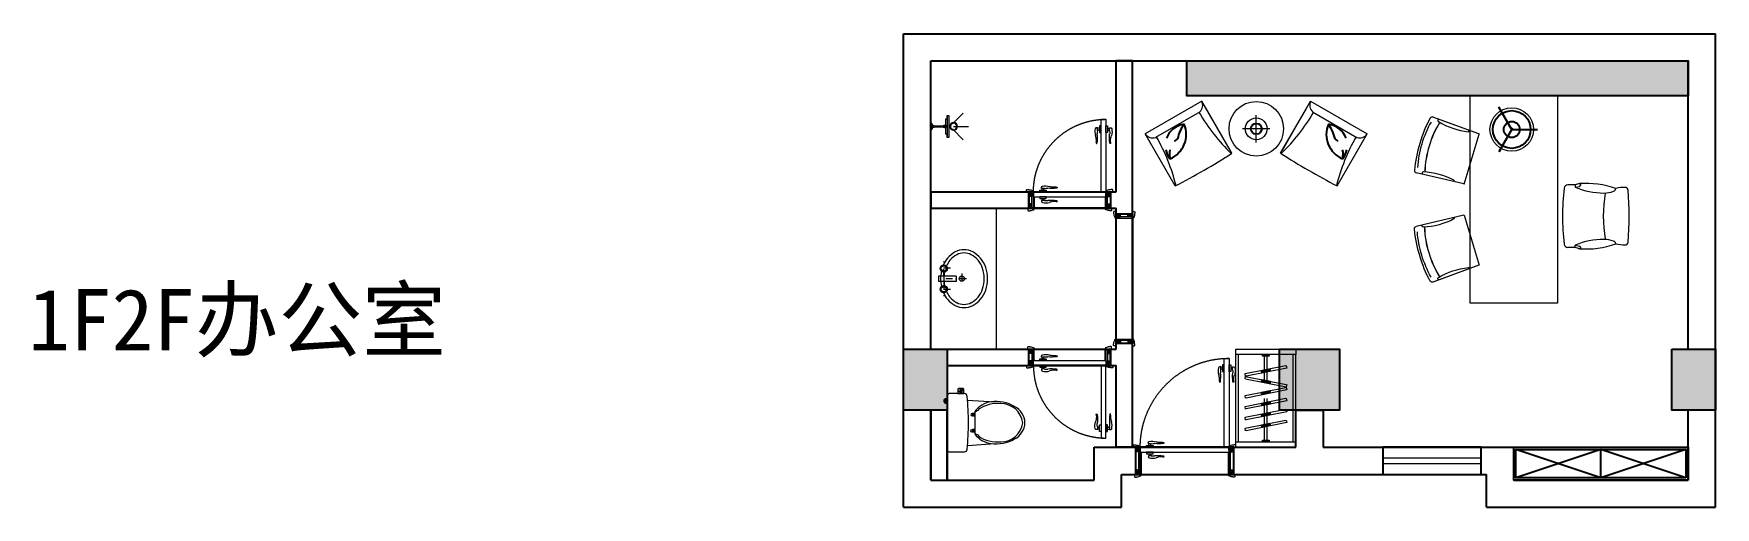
# Model space of a CAD drawing. Header units: millimetres. Extents: x 3162 to 221128, y -144913 to 11496.
# Drawn here: x 7384 to 22817, y -128626 to -124286 of the extents above; entities that cross this region are included whole.
import ezdxf

# ---------------------------------------------------------------- set-up
doc = ezdxf.new("R2010")
doc.units = ezdxf.units.MM
doc.header["$LTSCALE"] = 10
for name, pattern in [('ACAD_ISO03W100', [30, 12, -18]), ('DASH', [8.89, 6.35, -2.54]), ('DASH2', [0.375, 0.25, -0.125]), ('DASHDOT2', [12.7, 6.35, -3.175, 0, -3.175]), ('DOTE', [61.468, 50.8, -5.08, 0.508, -5.08]), ('HIDDEN', [9.525, 6.35, -3.175])]:
    doc.linetypes.add(name, pattern=pattern)
for name, color, linetype in [('8', 8, 'Continuous'), ('FF-Furniture', 51, 'Continuous'), ('IFF-FURN', 51, 'Continuous'), ('IFF-FURN-DETAIL', 250, 'Continuous'), ('WALL_NEW【新建墙体】', 4, 'Continuous'), ('WALL【墙体】', 7, 'Continuous')]:
    doc.layers.add(name, color=color, linetype=linetype)
for name, color, linetype, lineweight in [('FC-Doorsill【门槛线】', 8, 'Continuous', 0), ('FC-Hatch【平面填充】', 250, 'Continuous', 0), ('FF-Door【门】', 51, 'Continuous', 0), ('FF-FIXT【洁具】', 31, 'Continuous', 0), ('FF-MT【门套】', 20, 'Continuous', 0), ('FF-Text【平面文字】', 2, 'Continuous', 0), ('FF-Win【窗】', 132, 'Continuous', 0), ('FF-【活动成品家具】', 51, 'Continuous', 0)]:
    doc.layers.add(name, color=color, linetype=linetype, lineweight=lineweight)
doc.styles.add('文字', font='')
doc.styles.get('文字').set_extended_font_data('SimSun')

# ---------------------------------------------------------------- blocks, each defined once
blk = doc.blocks.new('门套线03')
at = {"ltscale": 100}
blk.add_lwpolyline([(60, 0), (60, 20, -0.339185), (57, 23), (42, 23, -0.360475), (39, 20), (29, 20, 0.137802), (14, 15, -0.16589), (3, 12), (3, 9), (0, 9), (0, 0)], format="xyb", close=True, dxfattribs=at)
blk = doc.blocks.new('HL_Door_Hinge')
at = {"color": 0, "linetype": 'DOTE', "ltscale": 0.04}
for p, q in [((-4, 3), (4, 3)), ((0, -1), (0, 7))]:
    blk.add_line(p, q, dxfattribs=at)
at = {"color": 0, "linetype": 'DASH', "ltscale": 5}
for p, q in [((-2, -26), (-2, 1)), ((0, -26), (0, 0)), ((0, -26), (0, 0)), ((2, -26), (2, 1)), ((0, -26), (-2, -26)), ((0, -26), (2, -26))]:
    blk.add_line(p, q, dxfattribs=at)
for radius in [3, 2]:
    blk.add_circle((0, 3), radius, dxfattribs=at)
blk = doc.blocks.new('HL_Door_Seal')
at = {"color": 0}
for p, q in [((5, 0), (-5, 0)), ((-1, 6), (0, 6)), ((-1, 6), (0, 6)), ((-1, 5), (0, 6)), ((-1, 5), (0, 5)), ((-1, 5), (0, 5)), ((-1, 4), (0, 5)), ((-1, 5), (0, 5)), ((-1, 4), (0, 4)), ((-1, 4), (0, 4)), ((-1, 4), (0, 4)), ((-1, 3), (0, 4)), ((-1, 3), (0, 3)), ((-1, 3), (0, 3)), ((-1, 3), (0, 3)), ((-1, 2), (0, 3)), ((-1, 2), (0, 2)), ((-1, 2), (0, 2)), ((-1, 2), (0, 2)), ((-1, 1), (0, 2)), ((-1, 1), (0, 1)), ((-1, 1), (0, 1)), ((-1, 1), (0, 1)), ((-1, 0), (0, 1)), ((-1, 0), (0, 0)), ((-1, 0), (0, 0)), ((0, 6), (0, 6)), ((1, 6), (0, 6)), ((1, 6), (0, 6)), ((1, 5), (0, 6)), ((1, 5), (0, 5)), ((1, 5), (0, 5)), ((1, 5), (0, 5)), ((1, 4), (0, 5)), ((1, 4), (0, 4)), ((1, 4), (0, 4)), ((1, 4), (0, 4)), ((1, 3), (0, 4)), ((1, 3), (0, 3)), ((1, 3), (0, 3)), ((1, 3), (0, 3)), ((1, 2), (0, 3)), ((1, 2), (0, 2)), ((1, 2), (0, 2)), ((1, 2), (0, 2)), ((1, 1), (0, 2)), ((1, 1), (0, 1)), ((1, 1), (0, 1)), ((1, 1), (0, 1)), ((1, 0), (0, 1)), ((1, 0), (0, 0)), ((1, 0), (0, 0))]:
    blk.add_line(p, q, dxfattribs=at)
blk.add_lwpolyline([(-4, -1, 0.774597), (4, -1)], format="xyb", close=True, dxfattribs=at)
blk.add_arc((0, 0), 5, 180, 0.0005, dxfattribs=at)
blk = doc.blocks.new('门把手02')
at = {"color": 250}
for p, q in [((-30, 15), (-15, 15)), ((-30, 0), (-30, 15)), ((30, 0), (-30, 0)), ((-15, 15), (20, 15)), ((-15, 15), (20, 15)), ((-13, 32), (-13, 41)), ((13, 32), (-13, 32)), ((-9, 15), (-9, 32)), ((9, 15), (9, 32)), ((20, 15), (30, 15)), ((30, 15), (30, 0))]:
    blk.add_line(p, q, dxfattribs=at)
at = {"color": 250, "extrusion": (0, 0, -1)}
for centre, major_axis, start_param, end_param in [((-1, 41), (-8.59, 8.59), 5.497787, 6.813202), ((23, -64), (0, 120), -0.233047, 0.306451), ((13, 37), (3.58, 3.58), 2.124304, 2.356194), ((34, -51), (0, 86), -0.231441, 0.114669), ((79, 368), (0, 336), 3.005111, 3.247916), ((108, 189), (2, 147), 3.194781, 3.464277), ((105, 172), (-91.7, 91.7), 3.813778, 3.981187), ((123, 24), (-13.7, 13.7), 0.647464, 1.248663), ((124, 44), (5.92, 5.92), 1.238085, 2.228964), ((131, 40), (-0.729, 0.729), 1.325662, 2.819982)]:
    blk.add_ellipse(centre, major_axis=major_axis, ratio=1, start_param=start_param, end_param=end_param, dxfattribs=at)
blk = doc.blocks.new('hld_1_820_250_门把手02_门套线03_45_0_0_3_40_0_1_1')
at = {"layer": 'FC-Doorsill【门槛线】'}
for p, q in [((-0.5, 0.139), (0.5, 0.139)), ((-0.5, -0.139), (0.5, -0.139))]:
    blk.add_line(p, q, dxfattribs=at)
at = {"layer": 'FF-Door【门】'}
blk.add_lwpolyline([(-0.453, 0.139), (-0.403, 0.139), (-0.403, 1.044), (-0.453, 1.044)], close=True, dxfattribs=at)
at = {"layer": 'FF-Door【门】', "color": 250, "linetype": 'ACAD_ISO03W100', "ltscale": 2.083333}
blk.add_lwpolyline([(-0.453, 0.139), (0.453, 0.139), (0.453, 0.089), (-0.453, 0.089)], close=True, dxfattribs=at)
at = {"layer": 'FF-Door【门】', "color": 8, "linetype": 'HIDDEN', "ltscale": 15}
blk.add_arc((-0.453, 0.139), 0.906, 0, 90, dxfattribs=at)
at = {"layer": 'FF-MT【门套】', "color": 250}
for p, q in [((-0.469, 0.126), (-0.5, 0.092)), ((-0.469, 0.092), (-0.5, 0.126)), ((0.469, 0.126), (0.5, 0.092)), ((0.469, 0.092), (0.5, 0.126)), ((-0.5, -0.092), (-0.469, -0.126)), ((-0.5, -0.126), (-0.469, -0.092)), ((0.5, -0.092), (0.469, -0.126)), ((0.5, -0.126), (0.469, -0.092))]:
    blk.add_line(p, q, dxfattribs=at)
for points in [[(-0.5, 0.139), (-0.469, 0.139), (-0.469, 0.126), (-0.5, 0.126)], [(-0.469, 0.126), (-0.469, 0.092), (-0.5, 0.092), (-0.5, 0.126)], [(-0.469, 0.139), (-0.456, 0.139), (-0.456, -0.139), (-0.469, -0.139)], [(0.469, 0.139), (0.456, 0.139), (0.456, -0.139), (0.469, -0.139)], [(0.5, 0.139), (0.469, 0.139), (0.469, 0.126), (0.5, 0.126)], [(0.469, 0.126), (0.469, 0.092), (0.5, 0.092), (0.5, 0.126)], [(-0.5, -0.092), (-0.5, -0.126), (-0.469, -0.126), (-0.469, -0.092)], [(-0.5, -0.139), (-0.469, -0.139), (-0.469, -0.126), (-0.5, -0.126)], [(0.5, -0.092), (0.5, -0.126), (0.469, -0.126), (0.469, -0.092)], [(0.5, -0.139), (0.469, -0.139), (0.469, -0.126), (0.5, -0.126)]]:
    blk.add_lwpolyline(points, close=True, dxfattribs=at)
at = {"layer": 'FF-MT【门套】'}
for points in [[(-0.5, 0.139), (-0.456, 0.139), (-0.456, 0.083), (-0.444, 0.083), (-0.444, -0.139), (-0.5, -0.139)], [(0.5, 0.139), (0.456, 0.139), (0.456, 0.083), (0.444, 0.083), (0.444, -0.139), (0.5, -0.139)]]:
    blk.add_lwpolyline(points, close=True, dxfattribs=at)
at = {"layer": 'FF-Door【门】', "color": 250, "yscale": 0.001111111111111, "zscale": 0.001111111111111}
for name, p, xscale, rotation in [('门把手02', (-0.453, 0.944), -0.001111111111111, 90.00000000000593), ('门把手02', (-0.403, 0.944), 0.001111111111111, 270.0000000000178), ('HL_Door_Seal', (-0.45, 0.083), 0.001111111111111, 180.0000000000119), ('HL_Door_Seal', (0.45, 0.083), -0.001111111111111, 180)]:
    blk.add_blockref(name, p, dxfattribs=dict(at, xscale=xscale, rotation=rotation))
at = {"layer": 'FF-Door【门】', "color": 250, "zscale": 0.001111111111111}
for name, p, xscale, yscale in [('门把手02', (0.356, 0.139), -0.001111111111111, 0.001111111111111), ('HL_Door_Hinge', (-0.454, 0.139), 0.001111111111111, 0.001111111111111), ('门把手02', (0.356, 0.089), -0.001111111111111, -0.001111111111111)]:
    blk.add_blockref(name, p, dxfattribs=dict(at, xscale=xscale, yscale=yscale))
at = {"layer": 'FF-MT【门套】', "zscale": 0.001111111111111}
for p, xscale, yscale in [((-0.456, 0.139), -0.001111111111111, 0.001111111111111), ((0.456, 0.139), 0.001111111111111, 0.001111111111111), ((-0.444, -0.139), -0.001111111111111, -0.001111111111111), ((0.444, -0.139), 0.001111111111111, -0.001111111111111)]:
    blk.add_blockref('门套线03', p, dxfattribs=dict(at, xscale=xscale, yscale=yscale))
blk = doc.blocks.new('hlw_3_900_250')
for p, q in [((-0.5, 0.139), (0.5, 0.139)), ((-0.5, -0.139), (0.5, -0.139))]:
    blk.add_line(p, q)
at = {"linetype": 'HIDDEN', "ltscale": 15}
for p, q in [((-0.5, 0.028), (0.5, 0.028)), ((-0.5, -0.028), (0.5, -0.028))]:
    blk.add_line(p, q, dxfattribs=at)
blk = doc.blocks.new('平面洗手盆_01')
at = {"linetype": 'DASHDOT2'}
for p, q in [((69, 24), (69, 158)), ((131, 97), (26, 97)), ((236, 48), (236, -48)), ((278, 0), (26, 0)), ((131, -97), (26, -97)), ((69, -24), (69, -158))]:
    blk.add_line(p, q, dxfattribs=at)
for p, q in [((183, 24), (20, 24)), ((20, 24), (20, -24)), ((183, 24), (183, -24)), ((183, -24), (20, -24))]:
    blk.add_line(p, q)
for centre, radius in [((69, 95), 33.5), ((69, 95), 23.9), ((236, 1), 23.9), ((69, -95), 33.5), ((69, -95), 23.9)]:
    blk.add_circle(centre, radius)
for centre, radius, start, end in [((312, 19), 269, 140.9541, 156.021), ((312, 19), 239, 140.9541, 155.6677), ((277, 47), 224, 117.0522, 140.9541), ((277, 47), 195, 117.0522, 140.9541), ((255, 91), 176, 62.9478, 117.0522), ((255, 91), 146, 62.9478, 117.0522), ((233, 47), 195, 39.0459, 62.9478), ((233, 47), 224, 39.0459, 62.9478), ((199, 19), 239, 18.571, 39.0459), ((199, 19), 269, 18.571, 39.0459), ((366, 1), 326, 167.8612, 192.4926), ((366, 1), 296, 168.0916, 192.4003), ((145, 1), 296, 0, 18.571), ((145, 1), 296, 341.429, 360), ((145, 1), 326, 360, 18.571), ((145, 1), 326, 341.429, 360), ((312, -17), 269, 204.5507, 219.0459), ((312, -17), 239, 204.736, 219.0459), ((199, -17), 239, 320.9541, 341.429), ((199, -17), 269, 320.9541, 341.429), ((277, -45), 224, 219.0459, 242.9478), ((277, -45), 195, 219.0459, 242.9478), ((255, -88), 176, 242.9478, 297.0522), ((255, -88), 146, 242.9478, 297.0522), ((233, -45), 195, 297.0522, 320.9541), ((233, -45), 224, 297.0522, 320.9541)]:
    blk.add_arc(centre, radius, start, end)
blk = doc.blocks.new('马桶平面15')
at = {"color": 251}
for p, q in [((-164, 735), (-188, 735)), ((-182, 735), (-182, 743)), ((-176, 735), (-176, 743)), ((-169, 743), (-169, 735))]:
    blk.add_line(p, q, dxfattribs=at)
for points in [[(24, 519, -0.023855), (-217, 531, -0.42765), (-243, 555), (-243, 695, -0.382307), (-220, 715), (24, 715), (269, 715, -0.382307), (291, 695), (291, 555, -0.42765), (265, 531, -0.023855)], [(24, 0, -0.272339), (-125, 96, -0.163159), (-167, 310, -0.20934), (-78, 461), (24, 461), (127, 461, -0.20934), (215, 310, -0.163159), (173, 96, -0.272339)]]:
    blk.add_lwpolyline(points, format="xyb", close=True)
for points in [[(-171, 715, 0.288575), (-153, 725, 0.464141), (-159, 735), (-164, 735), (-164, 743), (-188, 743), (-188, 743), (-188, 735), (-193, 735, 0.464141), (-199, 725, 0.288575), (-181, 715)], [(-62, 463), (-62, 484, -1), (-38, 484), (-38, 481)], [(110, 463), (110, 484, 1), (86, 484), (86, 481)], [(27, 460), (122, 460), (139, 427), (147, 427, -0.17108), (199, 221, -0.383832), (24, 21, -0.383832), (-151, 221, -0.17108), (-99, 427), (-90, 427), (-74, 460), (122, 460)]]:
    blk.add_lwpolyline(points, format="xyb", dxfattribs=at)
for points in [[(-243, 617), (-243, 562), (-280, 562, -0.414214), (-290, 572), (-290, 607, -0.414214), (-280, 617)], [(-243, 617), (-243, 562), (-256, 562, -0.414214), (-266, 572), (-266, 607, -0.414214), (-256, 617)], [(-54, 476), (-54, 470, 0.414214), (-49, 465), (-39, 465, 0.58538), (-38, 470), (-38, 476, 0.58538), (-39, 481), (-49, 481, 0.414214)], [(103, 476), (103, 470, -0.414214), (98, 465), (87, 465, -0.58538), (87, 470), (87, 476, -0.58538), (87, 481), (98, 481, -0.414214)]]:
    blk.add_lwpolyline(points, format="xyb", close=True, dxfattribs=at)
for points in [[(-184, 528), (-167, 276)], [(233, 528), (215, 276)]]:
    blk.add_lwpolyline(points)
for centre, radius, start, end in [((-185, 756), 31.4, 242.8818, 319.142), ((-174, 774), 53.1, 240.7977, 292.8926), ((-263, 600), 28.1, 165.5916, 262.7603), ((-268, 612), 22.8, 193.4235, 273.8412), ((-232, 638), 46.4, 221.9148, 256.4413), ((181, 814), 493, 204.8643, 210.765)]:
    blk.add_arc(centre, radius, start, end, dxfattribs=at)
blk = doc.blocks.new('花洒平面')
at = {"color": 8}
for p, q in [((0, 208), (0, 346)), ((-23, 198), (-123, 298)), ((23, 198), (123, 298)), ((100, 150), (-100, 150)), ((11, 121), (-11, 121)), ((10, 139), (-10, 139)), ((10, 133), (-9, 133)), ((-9, 12), (8, 12)), ((8, 138), (-8, 138)), ((-7, 32), (6, 32)), ((6, 119), (-6, 119))]:
    blk.add_line(p, q, dxfattribs=at)
blk.add_lwpolyline([(11, 131, 0.992115), (11, 133), (10, 133, 0.130917), (8, 138), (10, 138, 0.413995), (10, 139), (71, 139), (71, 150), (100, 150), (100, 165), (-100, 165), (-100, 150), (-71, 150), (-71, 139), (-10, 139, 0.413995), (-9, 138), (-8, 138, 0.130917), (-9, 133), (-11, 133, 0.992115), (-11, 131, 0.003958), (-11, 131, 0.080962), (-11, 121, 1), (-11, 119), (-6, 119), (-6, 32), (-7, 32, 0.414214), (-9, 30), (-9, 12), (-21, 12, 0.261972), (-31, 7), (-31, 0), (31, 0), (31, 7, 0.261972), (21, 12), (8, 12), (8, 30, 0.414214), (6, 32), (6, 32), (6, 119), (11, 119, 1), (11, 121, 0.080962), (11, 131)], format="xyb")
blk.add_lwpolyline([(8, 30, -0.375464), (3, 29, 0.238002), (-3, 29, -0.375464), (-9, 30)], format="xyb", dxfattribs=at)
for radius in [35, 30]:
    blk.add_circle((0, 210), radius, dxfattribs=at)
blk = doc.blocks.new('*U1427', base_point=(89368, -22126))
for points in [[(88818, -21276), (88818, -21226), (89368, -21226), (89368, -21276)], [(89368, -22076), (89368, -22126), (88818, -22126), (88818, -22076)]]:
    blk.add_lwpolyline(points, close=True)
for points in [[(88818, -22076), (88818, -21276)], [(89368, -22076), (89368, -21276)]]:
    blk.add_lwpolyline(points)
at = {"color": 0}
for points in [[(88843, -22076), (88843, -21276)], [(89343, -22076), (89343, -21276)]]:
    blk.add_lwpolyline(points, dxfattribs=at)
for points in [[(89063, -21291), (89063, -21276), (89123, -21276), (89123, -21291)], [(89063, -21291), (89063, -21276), (89123, -21276), (89123, -21291)], [(89123, -22061), (89123, -22076), (89063, -22076), (89063, -22061)]]:
    blk.add_lwpolyline(points, close=True, dxfattribs=at)
at = {"color": 0, "linetype": 'DASH', "ltscale": 6}
for points in [[(89081, -22061), (89081, -21291)], [(89106, -22061), (89106, -21291)]]:
    blk.add_lwpolyline(points, dxfattribs=at)
for points in [[(88902, -21451), (89280, -21376), (89285, -21400), (88907, -21476)], [(89052, -21421), (89130, -21406), (89135, -21430), (89057, -21446)], [(89053, -21429), (89132, -21413), (89134, -21423), (89055, -21438)], [(89280, -21576), (88902, -21500), (88907, -21476), (89285, -21551)], [(88902, -21651), (89280, -21576), (89285, -21600), (88907, -21676)], [(89130, -21546), (89052, -21530), (89057, -21506), (89135, -21521)], [(89132, -21538), (89053, -21523), (89055, -21513), (89134, -21529)], [(88902, -21751), (89280, -21676), (89285, -21700), (88907, -21776)], [(89052, -21621), (89130, -21606), (89135, -21630), (89057, -21646)], [(89052, -21721), (89130, -21706), (89135, -21730), (89057, -21746)], [(89053, -21629), (89132, -21613), (89134, -21623), (89055, -21638)], [(89053, -21729), (89132, -21713), (89134, -21723), (89055, -21738)], [(88902, -21851), (89280, -21776), (89285, -21800), (88907, -21876)], [(88902, -21951), (89280, -21876), (89285, -21900), (88907, -21976)], [(89052, -21821), (89130, -21806), (89135, -21830), (89057, -21846)], [(89052, -21921), (89130, -21906), (89135, -21930), (89057, -21946)], [(89053, -21829), (89132, -21813), (89134, -21823), (89055, -21838)], [(89053, -21929), (89132, -21913), (89134, -21923), (89055, -21938)]]:
    blk.add_lwpolyline(points, close=True, dxfattribs=at)
blk = doc.blocks.new('hld_1_669.997_150_门把手02_门套线03_45_0_0_3_40_0_1_1')
at = {"layer": 'FC-Doorsill【门槛线】'}
for p, q in [((-0.5, 0.1), (0.5, 0.1)), ((-0.5, -0.1), (0.5, -0.1))]:
    blk.add_line(p, q, dxfattribs=at)
at = {"layer": 'FF-Door【门】'}
blk.add_lwpolyline([(-0.443, 0.1), (-0.383, 0.1), (-0.383, 0.987), (-0.443, 0.987)], close=True, dxfattribs=at)
at = {"layer": 'FF-Door【门】', "color": 250, "linetype": 'ACAD_ISO03W100', "ltscale": 2.083333}
blk.add_lwpolyline([(-0.443, 0.1), (0.443, 0.1), (0.443, 0.04), (-0.443, 0.04)], close=True, dxfattribs=at)
at = {"layer": 'FF-Door【门】', "color": 8, "linetype": 'HIDDEN', "ltscale": 15}
blk.add_arc((-0.443, 0.1), 0.887, 0, 90, dxfattribs=at)
at = {"layer": 'FF-MT【门套】', "color": 250}
for p, q in [((-0.463, 0.084), (-0.5, 0.044)), ((-0.463, 0.044), (-0.5, 0.084)), ((0.463, 0.084), (0.5, 0.044)), ((0.463, 0.044), (0.5, 0.084)), ((-0.5, -0.044), (-0.463, -0.084)), ((-0.5, -0.084), (-0.463, -0.044)), ((0.5, -0.044), (0.463, -0.084)), ((0.5, -0.084), (0.463, -0.044))]:
    blk.add_line(p, q, dxfattribs=at)
for points in [[(-0.5, 0.1), (-0.463, 0.1), (-0.463, 0.084), (-0.5, 0.084)], [(-0.463, 0.084), (-0.463, 0.044), (-0.5, 0.044), (-0.5, 0.084)], [(-0.463, 0.1), (-0.447, 0.1), (-0.447, -0.1), (-0.463, -0.1)], [(0.463, 0.1), (0.447, 0.1), (0.447, -0.1), (0.463, -0.1)], [(0.5, 0.1), (0.463, 0.1), (0.463, 0.084), (0.5, 0.084)], [(0.463, 0.084), (0.463, 0.044), (0.5, 0.044), (0.5, 0.084)], [(-0.5, -0.044), (-0.5, -0.084), (-0.463, -0.084), (-0.463, -0.044)], [(-0.5, -0.1), (-0.463, -0.1), (-0.463, -0.084), (-0.5, -0.084)], [(0.5, -0.044), (0.5, -0.084), (0.463, -0.084), (0.463, -0.044)], [(0.5, -0.1), (0.463, -0.1), (0.463, -0.084), (0.5, -0.084)]]:
    blk.add_lwpolyline(points, close=True, dxfattribs=at)
at = {"layer": 'FF-MT【门套】'}
for points in [[(-0.5, 0.1), (-0.447, 0.1), (-0.447, 0.033), (-0.433, 0.033), (-0.433, -0.1), (-0.5, -0.1)], [(0.5, 0.1), (0.447, 0.1), (0.447, 0.033), (0.433, 0.033), (0.433, -0.1), (0.5, -0.1)]]:
    blk.add_lwpolyline(points, close=True, dxfattribs=at)
at = {"layer": 'FF-Door【门】', "color": 250, "yscale": 0.001333338320825, "zscale": 0.001333338320825}
for name, p, xscale, rotation in [('门把手02', (-0.443, 0.867), -0.001333338320825, 90.00000000000593), ('门把手02', (-0.383, 0.867), 0.001333338320825, 270.0000000000178), ('HL_Door_Seal', (-0.44, 0.033), 0.001333338320825, 180.0000000000119), ('HL_Door_Seal', (0.44, 0.033), -0.001333338320825, 180)]:
    blk.add_blockref(name, p, dxfattribs=dict(at, xscale=xscale, rotation=rotation))
at = {"layer": 'FF-Door【门】', "color": 250, "zscale": 0.001333338320825}
for name, p, xscale, yscale in [('HL_Door_Hinge', (-0.445, 0.1), 0.001333338320825, 0.001333338320825), ('门把手02', (0.327, 0.1), -0.001333338320825, 0.001333338320825), ('门把手02', (0.327, 0.04), -0.001333338320825, -0.001333338320825)]:
    blk.add_blockref(name, p, dxfattribs=dict(at, xscale=xscale, yscale=yscale))
at = {"layer": 'FF-MT【门套】', "zscale": 0.001333338320825}
for p, xscale, yscale in [((-0.447, 0.1), -0.001333338320825, 0.001333338320825), ((0.447, 0.1), 0.001333338320825, 0.001333338320825), ((-0.433, -0.1), -0.001333338320825, -0.001333338320825), ((0.433, -0.1), 0.001333338320825, -0.001333338320825)]:
    blk.add_blockref('门套线03', p, dxfattribs=dict(at, xscale=xscale, yscale=yscale))
blk = doc.blocks.new('hld_1_670_150_门把手02_门套线03_45_0_0_3_40_0_1_1')
at = {"layer": 'FC-Doorsill【门槛线】'}
for p, q in [((-0.5, 0.1), (0.5, 0.1)), ((-0.5, -0.1), (0.5, -0.1))]:
    blk.add_line(p, q, dxfattribs=at)
at = {"layer": 'FF-Door【门】'}
blk.add_lwpolyline([(-0.443, 0.1), (-0.383, 0.1), (-0.383, 0.987), (-0.443, 0.987)], close=True, dxfattribs=at)
at = {"layer": 'FF-Door【门】', "color": 250, "linetype": 'ACAD_ISO03W100', "ltscale": 2.083333}
blk.add_lwpolyline([(-0.443, 0.1), (0.443, 0.1), (0.443, 0.04), (-0.443, 0.04)], close=True, dxfattribs=at)
at = {"layer": 'FF-Door【门】', "color": 8, "linetype": 'HIDDEN', "ltscale": 15}
blk.add_arc((-0.443, 0.1), 0.887, 0, 90, dxfattribs=at)
at = {"layer": 'FF-MT【门套】', "color": 250}
for p, q in [((-0.463, 0.084), (-0.5, 0.044)), ((-0.463, 0.044), (-0.5, 0.084)), ((0.463, 0.084), (0.5, 0.044)), ((0.463, 0.044), (0.5, 0.084)), ((-0.5, -0.044), (-0.463, -0.084)), ((-0.5, -0.084), (-0.463, -0.044)), ((0.5, -0.044), (0.463, -0.084)), ((0.5, -0.084), (0.463, -0.044))]:
    blk.add_line(p, q, dxfattribs=at)
for points in [[(-0.5, 0.1), (-0.463, 0.1), (-0.463, 0.084), (-0.5, 0.084)], [(-0.463, 0.084), (-0.463, 0.044), (-0.5, 0.044), (-0.5, 0.084)], [(-0.463, 0.1), (-0.447, 0.1), (-0.447, -0.1), (-0.463, -0.1)], [(0.463, 0.1), (0.447, 0.1), (0.447, -0.1), (0.463, -0.1)], [(0.5, 0.1), (0.463, 0.1), (0.463, 0.084), (0.5, 0.084)], [(0.463, 0.084), (0.463, 0.044), (0.5, 0.044), (0.5, 0.084)], [(-0.5, -0.044), (-0.5, -0.084), (-0.463, -0.084), (-0.463, -0.044)], [(-0.5, -0.1), (-0.463, -0.1), (-0.463, -0.084), (-0.5, -0.084)], [(0.5, -0.044), (0.5, -0.084), (0.463, -0.084), (0.463, -0.044)], [(0.5, -0.1), (0.463, -0.1), (0.463, -0.084), (0.5, -0.084)]]:
    blk.add_lwpolyline(points, close=True, dxfattribs=at)
at = {"layer": 'FF-MT【门套】'}
for points in [[(-0.5, 0.1), (-0.447, 0.1), (-0.447, 0.033), (-0.433, 0.033), (-0.433, -0.1), (-0.5, -0.1)], [(0.5, 0.1), (0.447, 0.1), (0.447, 0.033), (0.433, 0.033), (0.433, -0.1), (0.5, -0.1)]]:
    blk.add_lwpolyline(points, close=True, dxfattribs=at)
at = {"layer": 'FF-Door【门】', "color": 250, "yscale": 0.001333333333288, "zscale": 0.001333333333288}
for name, p, xscale, rotation in [('门把手02', (-0.443, 0.867), -0.001333333333288, 90.00000000000593), ('门把手02', (-0.383, 0.867), 0.001333333333288, 270.0000000000178), ('HL_Door_Seal', (-0.44, 0.033), 0.001333333333288, 180.0000000000119), ('HL_Door_Seal', (0.44, 0.033), -0.001333333333288, 180)]:
    blk.add_blockref(name, p, dxfattribs=dict(at, xscale=xscale, rotation=rotation))
at = {"layer": 'FF-Door【门】', "color": 250, "zscale": 0.001333333333288}
for name, p, xscale, yscale in [('HL_Door_Hinge', (-0.445, 0.1), 0.001333333333288, 0.001333333333288), ('门把手02', (0.327, 0.1), -0.001333333333288, 0.001333333333288), ('门把手02', (0.327, 0.04), -0.001333333333288, -0.001333333333288)]:
    blk.add_blockref(name, p, dxfattribs=dict(at, xscale=xscale, yscale=yscale))
at = {"layer": 'FF-MT【门套】', "zscale": 0.001333333333288}
for p, xscale, yscale in [((-0.447, 0.1), -0.001333333333288, 0.001333333333288), ((0.447, 0.1), 0.001333333333288, 0.001333333333288), ((-0.433, -0.1), -0.001333333333288, -0.001333333333288), ((0.433, -0.1), 0.001333333333288, -0.001333333333288)]:
    blk.add_blockref('门套线03', p, dxfattribs=dict(at, xscale=xscale, yscale=yscale))
blk = doc.blocks.new('hld_27_1110_150_门把手01_门套线03_45_0_0_3_40_0_1_1')
at = {"layer": 'FC-Doorsill【门槛线】'}
for p, q in [((-0.5, 0.063), (0.5, 0.063)), ((-0.5, -0.063), (0.5, -0.063))]:
    blk.add_line(p, q, dxfattribs=at)
at = {"layer": 'FF-MT【门套】', "color": 250}
for p, q in [((-0.476, 0.053), (-0.5, 0.028)), ((-0.476, 0.028), (-0.5, 0.053)), ((0.476, 0.053), (0.5, 0.028)), ((0.476, 0.028), (0.5, 0.053)), ((-0.5, -0.028), (-0.476, -0.053)), ((-0.5, -0.053), (-0.476, -0.028)), ((0.5, -0.028), (0.476, -0.053)), ((0.5, -0.053), (0.476, -0.028))]:
    blk.add_line(p, q, dxfattribs=at)
for points in [[(-0.5, 0.063), (-0.476, 0.063), (-0.476, 0.053), (-0.5, 0.053)], [(-0.476, 0.053), (-0.476, 0.028), (-0.5, 0.028), (-0.5, 0.053)], [(-0.476, 0.063), (-0.466, 0.063), (-0.466, -0.063), (-0.476, -0.063)], [(0.476, 0.063), (0.466, 0.063), (0.466, -0.063), (0.476, -0.063)], [(0.5, 0.063), (0.476, 0.063), (0.476, 0.053), (0.5, 0.053)], [(0.476, 0.053), (0.476, 0.028), (0.5, 0.028), (0.5, 0.053)], [(-0.5, -0.028), (-0.5, -0.053), (-0.476, -0.053), (-0.476, -0.028)], [(-0.5, -0.063), (-0.476, -0.063), (-0.476, -0.053), (-0.5, -0.053)], [(0.5, -0.028), (0.5, -0.053), (0.476, -0.053), (0.476, -0.028)], [(0.5, -0.063), (0.476, -0.063), (0.476, -0.053), (0.5, -0.053)]]:
    blk.add_lwpolyline(points, close=True, dxfattribs=at)
at = {"layer": 'FF-MT【门套】'}
for points in [[(-0.5, 0.063), (-0.466, 0.063), (-0.466, -0.063), (-0.5, -0.063)], [(0.5, 0.063), (0.466, 0.063), (0.466, -0.063), (0.5, -0.063)]]:
    blk.add_lwpolyline(points, close=True, dxfattribs=at)
at = {"layer": 'FF-MT【门套】', "zscale": 0.000840336134454}
for p, xscale, yscale in [((-0.466, 0.063), -0.000840336134454, 0.000840336134454), ((0.466, 0.063), 0.000840336134454, 0.000840336134454), ((-0.466, -0.063), -0.000840336134454, -0.000840336134454), ((0.466, -0.063), 0.000840336134454, -0.000840336134454)]:
    blk.add_blockref('门套线03', p, dxfattribs=dict(at, xscale=xscale, yscale=yscale))
blk = doc.blocks.new('休闲桌椅平面01(1)')
for p, q in [((-499, 777), (-1018, 477)), ((-240, 329), (-499, 777)), ((240, 329), (499, 777)), ((499, 777), (1018, 477)), ((-516, 679), (-924, 444)), ((-223, 300), (-461, 711)), ((0, 399), (0, 649)), ((223, 300), (461, 711)), ((516, 679), (924, 444)), ((-743, 0), (-1018, 477)), ((125, 524), (-125, 524)), ((743, 0), (1018, 477))]:
    blk.add_line(p, q)
for radius in [250, 100]:
    blk.add_circle((0, 524), radius)
for centre, radius, start, end in [((-575, 740), 83.6, 313.3691, 26.2171), ((575, 740), 83.6, 153.7829, 226.6309), ((1028, 1589), 1803, 210.4915, 225.7888), ((-1028, 1589), 1803, 314.2112, 329.5085), ((-948, 524), 83.6, 213.7829, 286.6309), ((948, 524), 83.6, 253.3691, 326.2171), ((-2484, -439), 1803, 14.2112, 29.5085), ((2484, -439), 1803, 150.4915, 165.7888), ((2484, -439), 1803, 150.4915, 151.0802), ((2484, -439), 1803, 150.4915, 151.0802), ((2484, -439), 1803, 150.4915, 151.0802), ((-3791, 5880), 6623, 297.4037, 302.596), ((3791, 5880), 6623, 237.404, 242.5963)]:
    blk.add_arc(centre, radius, start, end)
at = {"linetype": 'DASH2', "lineweight": -3}
blk.add_arc((-2484, -439), 1803, 28.9198, 29.5085, dxfattribs=at)
blk.add_arc((-2484, -439), 1803, 28.9198, 29.5085, dxfattribs=at)
blk.add_arc((-2484, -439), 1803, 28.9198, 29.5085, dxfattribs=at)
at = {"layer": '8'}
blk.add_circle((0, 524), 50, dxfattribs=at)
for centre, radius, start, end in [((-638, 371), 197, 96.832, 160.4619), ((-887, 473), 244, 292.9236, 22.619), ((-368, 351), 364, 143.6962, 166.9692), ((887, 473), 244, 157.381, 247.0764), ((638, 371), 197, 19.5381, 83.168), ((368, 351), 364, 13.0308, 36.3038), ((-638, 371), 197, 191.4434, 218.7106), ((-626, 292), 171, 166.5813, 194.7082), ((-626, 292), 171, 124.463, 137.8813), ((626, 292), 171, 42.1187, 55.537), ((638, 371), 197, 321.2894, 348.5566), ((626, 292), 171, 345.2918, 13.4187)]:
    blk.add_arc(centre, radius, start, end, dxfattribs=at)
blk = doc.blocks.new('A办公桌平面18')
for p, q in [((-101, 1848), (-102, 1848)), ((406, 1848), (407, 1848)), ((-143, 1504), (-135, 1476)), ((-135, 1476), (-135, 1408)), ((-135, 1476), (-113, 1476)), ((-135, 1476), (-113, 1476)), ((-113, 1476), (-121, 1513)), ((-113, 1476), (-121, 1513)), ((418, 1476), (426, 1513)), ((418, 1476), (426, 1513)), ((440, 1476), (418, 1476)), ((440, 1476), (418, 1476)), ((448, 1504), (440, 1476)), ((440, 1476), (440, 1408)), ((-950, 511), (-950, 1311)), ((-950, 1311), (950, 1311)), ((950, 1311), (950, 511)), ((950, 511), (-950, 511)), ((-602, 590), (-756, 170)), ((-602, 590), (-728, 246)), ((-142, 457), (-600, 594)), ((142, 457), (600, 594)), ((602, 590), (756, 170)), ((602, 590), (728, 246)), ((-143, 452), (-246, 17)), ((143, 452), (246, 17))]:
    blk.add_line(p, q)
at = {"color": 0, "linetype": 'ByBlock'}
blk.add_line((-653, 900), (-437, 775), dxfattribs=at)
for radius in [200, 73.3]:
    blk.add_circle((-642, 893), radius)
for centre, radius, start, end in [((-84, 1935), 26.9, 94.8719, 180.5846), ((293, 1939), 405, 180.6059, 192.9758), ((152, -842), 2813, 85.1281, 94.8719), ((389, 1935), 26.9, 359.4154, 85.1281), ((11, 1939), 405, 347.0242, 359.3941), ((672, 1575), 820, 160.5583, 184.2889), ((-723, 1736), 663, 336.8567, 0.251), ((-723, 1736), 663, 336.8567, 0.251), ((-102, 1821), 26.9, 13.4181, 88.7843), ((-102, 1821), 26.9, 13.4181, 88.7843), ((-284, 1742), 224, 359.1821, 22.2037), ((-284, 1742), 224, 359.1821, 22.2037), ((152, 3014), 1281, 260.4719, 279.5281), ((152, 3014), 1281, 260.4719, 279.5281), ((589, 1742), 224, 157.7963, 180.8179), ((589, 1742), 224, 157.7963, 180.8179), ((1028, 1736), 663, 179.749, 203.1433), ((1028, 1736), 663, 179.749, 203.1433), ((407, 1821), 26.9, 91.2157, 166.5819), ((407, 1821), 26.9, 91.2157, 166.5819), ((-367, 1575), 820, 355.7111, 19.4417), ((-118, 1514), 26.9, 159.4655, 179.4672), ((-118, 1514), 26.9, 159.4655, 179.4672), ((-118, 1514), 26.9, 179.4672, 201.1021), ((-137, 1521), 6.73, 63.4463, 159.4655), ((-137, 1521), 6.73, 63.4463, 159.4655), ((-97, 1411), 38.7, 185.6302, 259.803), ((-146, 1503), 26.9, 21.8097, 63.4463), ((-146, 1503), 26.9, 21.8097, 63.4463), ((401, 1411), 38.7, 280.197, 354.3698), ((451, 1503), 26.9, 116.5537, 158.1903), ((451, 1503), 26.9, 116.5537, 158.1903), ((442, 1521), 6.73, 20.5345, 116.5537), ((442, 1521), 6.73, 20.5345, 116.5537), ((423, 1514), 26.9, 0.5328, 20.5345), ((423, 1514), 26.9, 0.5328, 20.5345), ((423, 1514), 26.9, 338.8979, 0.5328), ((158, 3586), 2228, 263.2622, 269.808), ((147, 3584), 2226, 270.0892, 276.7398)]:
    blk.add_arc(centre, radius, start, end)
for centre, major_axis, start_param, end_param in [((-1291, 567), (181, 648), 4.443545, 4.879395), ((-631, 495), (-6.28, 6.28), 4.104807, 6.014811), ((-631, 495), (-6.28, 6.28), 4.104807, 6.014811), ((-626, 507), (7.75, 7.75), 2.91866, 4.269435), ((-626, 507), (7.75, 7.75), 2.91866, 4.269435), ((-563, 572), (30.5, 30.5), 1.799322, 1.904542), ((419, 53), (203, 641), 1.39957, 1.835419), ((-171, 356), (-6.28, 6.28), 4.396563, 6.306567), ((-171, 356), (-6.28, 6.28), 4.396563, 6.306567), ((-169, 369), (-7.75, 7.75), 1.429551, 2.780326), ((-169, 369), (-7.75, 7.75), 1.429551, 2.780326), ((-186, 458), (30.5, 30.5), 5.36524, 5.47046), ((-736, 163), (-15.2, 15.2), 0.434124, 1.857311), ((-725, 226), (-8.39, 8.39), 1.044817, 3.413924), ((-223, 1019), (276, 882), 2.892242, 3.152615), ((-235, 992), (272, 853), 2.893369, 3.162331), ((-229, 1093), (326, 1031), 2.948817, 3.180183), ((-225, 1015), (700, 700), 3.41463, 3.634925), ((-175, 1088), (772, 772), 3.610433, 3.611124), ((-225, 1103), (-772, 772), 2.087862, 2.088553), ((-177, 1077), (310, 1036), 3.115654, 3.347019), ((-223, 1015), (292, 946), 3.149111, 3.369406), ((-223, 1019), (251, 890), 3.124171, 3.384544), ((-223, 1019), (269, 884), 3.144665, 3.405038), ((-267, 21), (15.2, 15.2), 3.841675, 5.264862), ((-241, 81), (-8.39, 8.39), 0.714265, 3.083373)]:
    blk.add_ellipse(centre, major_axis=major_axis, ratio=1, start_param=start_param, end_param=end_param)
at = {"extrusion": (0, 0, -1)}
for centre, major_axis, start_param, end_param in [((563, 572), (-38, 20.4), 2.091422, 2.196642), ((631, 495), (4.21, 7.83), 4.396907, 6.306911), ((631, 495), (4.21, 7.83), 4.396907, 6.306911), ((626, 507), (5.19, 9.65), 1.639963, 2.990738), ((626, 507), (5.19, 9.65), 1.639963, 2.990738), ((1291, 567), (-193, 644), 4.462169, 4.898018), ((186, 458), (-38, 20.4), 5.65734, 5.76256), ((171, 356), (4.21, 7.83), 4.688663, 6.598667), ((171, 356), (4.21, 7.83), 4.688663, 6.598667), ((169, 369), (-9.65, 5.19), 3.292447, 4.643222), ((169, 369), (-9.65, 5.19), 3.292447, 4.643222), ((-419, 53), (-197, 643), 1.389809, 1.825659), ((223, 1019), (-266, 885), 2.880911, 3.141284), ((235, 992), (-254, 858), 2.873086, 3.142048), ((725, 226), (-10.4, 5.6), 2.907713, 5.27682), ((736, 163), (10.2, 18.9), 0.726224, 2.149411), ((241, 81), (5.6, 10.4), 1.006365, 3.375473), ((267, 21), (10.2, 18.9), 2.562978, 3.986165), ((223, 1019), (-265, 886), 3.14012, 3.400493), ((223, 1019), (-266, 885), 3.14125, 3.401623), ((177, 1077), (-312, 1035), 3.117459, 3.348825), ((223, 1015), (-285, 949), 3.140823, 3.361118), ((225, 1015), (-285, 948), 2.92152, 3.141815), ((225, 1103), (-962, 517), 3.950758, 3.951449), ((175, 1088), (517, 962), 2.331736, 2.332427), ((229, 1093), (-314, 1035), 2.937306, 3.168671)]:
    blk.add_ellipse(centre, major_axis=major_axis, ratio=1, start_param=start_param, end_param=end_param, dxfattribs=at)
at = {"layer": 'IFF-FURN', "color": 8}
for p, q in [((-642, 880), (-642, 1129)), ((-642, 880), (-642, 1129)), ((-642, 1085), (-642, 1126)), ((-642, 1085), (-642, 1126)), ((-630, 900), (-846, 775)), ((-630, 900), (-846, 775)), ((-808, 797), (-843, 776)), ((-808, 797), (-843, 776)), ((-653, 900), (-437, 775)), ((-475, 797), (-440, 776)), ((-475, 797), (-440, 776))]:
    blk.add_line(p, q, dxfattribs=at)
blk.add_circle((-642, 893), 173, dxfattribs=at)
blk.add_circle((-642, 893), 173, dxfattribs=at)
at = {"layer": 'IFF-FURN-DETAIL', "linetype": 'ByBlock'}
blk.add_circle((-642, 893), 73.3, dxfattribs=at)

msp = doc.modelspace()

# ---------------------------------------------------------------- hatches: boundary and pattern name
at = {"layer": 'FC-Hatch【平面填充】'}
h = msp.add_hatch(dxfattribs=at)
h.set_pattern_fill('钢筋混凝土', color=256, scale=75, pattern_type=2)
h.set_pattern_definition([(45, (-9323.15, -126989.74), (-53.033, 53.033), []), (50, (-9323.15, -126989.74), (107.58903, -9.41283), [11.25, -123.75]), (355, (-9323.15, -126989.74), (-20.81267, 112.82884), [9, -99]), (100.4514, (-9314.18, -126990.53), (86.77638, 103.4159), [9.561, -105.1713]), (46.1842, (-9323.15, -126959.74), (160.08613, -24.82784), [16.875, -185.625]), (96.6356, (-9309.8, -126961.81), (140.1994, 146.1177), [14.3416, -157.75695]), (351.1842, (-9323.15, -126959.74), (140.1993, 146.1178), [13.5, -148.5]), (21, (-9308.15, -126967.24), (89.53605, -60.39284), [11.25, -123.75]), (326, (-9308.15, -126967.24), (36.49734, 108.7725), [9, -99]), (71.4514, (-9300.69, -126972.27), (126.03335, 48.37956), [9.561, -105.1713]), (37.5, (-9323.148, -126989.74), (1.82398, 49.93408), [0.75, -97.8, 0.75, -100.5, 0.75, -99.375]), (7.5, (-9323.15, -126989.74), (39.46043, 59.16176), [0.75, -57.3, 0.75, -95.55, 0.75, -37.875]), (327.5, (-9356.6, -126989.74), (80.073365, -3.38323), [0.75, -37.5, 0.75, -117, 0.75, -155.25]), (317.5, (-9371.6, -126989.74), (87.47793, 15.01575), [0.75, -48.75, 0.75, -77.7, 0.75, -110.25])])
h.paths.add_polyline_path([(15766.9, -127175.7), (15366.9, -127175.7), (15366.9, -127735.7), (15766.9, -127735.7)])
h.paths.add_polyline_path([(19366.9, -127175.7), (18816.9, -127175.7), (18816.9, -127735.7), (19366.9, -127735.7)])
h.paths.add_polyline_path([(22816.9, -127175.7), (22416.9, -127175.7), (22416.9, -127735.7), (22816.9, -127735.7)])
h.paths.add_polyline_path([(22566.9, -124535.7), (17966.9, -124535.7), (17966.9, -124855.7), (22566.9, -124855.7)])

# ---------------------------------------------------------------- linework, layer by layer
at = {"layer": 'FF-FIXT【洁具】'}
msp.add_lwpolyline([(15616.9, -125885.7), (16216.9, -125885.7), (16216.9, -127175.7), (15766.9, -127175.7)], dxfattribs=at)
at = {"layer": 'FF-Furniture', "color": 8}
for p, q in [((21766.9, -128355.7), (20986.9, -128095.7)), ((21766.9, -128095.7), (20986.9, -128355.7)), ((22546.9, -128355.7), (21766.9, -128095.7)), ((22546.9, -128095.7), (21766.9, -128355.7)), ((21766.9, -128355.7), (21766.9, -128095.7))]:
    msp.add_line(p, q, dxfattribs=at)
at = {"layer": 'FF-Furniture'}
msp.add_lwpolyline([(22566.9, -128375.7), (20966.9, -128375.7), (20966.9, -128075.7), (22566.9, -128075.7)], close=True, dxfattribs=at)
at = {"layer": 'FF-Furniture', "color": 8}
msp.add_lwpolyline([(22546.9, -128355.7), (20986.9, -128355.7), (20986.9, -128095.7), (22546.9, -128095.7)], close=True, dxfattribs=at)
at = {"layer": 'WALL_NEW【新建墙体】'}
for p, q in [((17317.1, -125735.8), (17317.1, -124535.7)), ((17467.1, -124535.7), (17317.1, -124535.7)), ((17467.1, -125885.8), (17467.1, -124535.7)), ((15616.9, -125735.7), (17317.1, -125735.8)), ((15616.9, -125735.7), (15616.9, -125885.7)), ((16517.1, -125735.8), (16517.1, -125885.8)), ((15616.9, -125885.7), (17317.1, -125885.8)), ((17317.1, -127175.7), (17317.1, -125885.8)), ((17467.1, -128075.8), (17467.1, -125885.8)), ((15766.9, -127175.7), (17317.1, -127175.7)), ((15766.9, -127175.7), (15766.9, -128375.7)), ((16517.1, -127325.8), (16517.1, -127175.7)), ((17267.1, -127325.8), (17267.1, -127175.7)), ((15766.9, -127325.7), (17317.1, -127325.8)), ((17317.1, -128075.8), (17317.1, -127325.8)), ((17497.1, -128075.8), (17317.1, -128075.8))]:
    msp.add_line(p, q, dxfattribs=at)
for points in [[(16517.1, -125735.8), (17267.1, -125735.8), (17267.1, -125885.8), (16517.1, -125885.8)], [(17317.1, -125935.8), (17467.1, -125935.8), (17467.1, -127125.8), (17317.1, -127125.8)], [(16517.1, -127175.7), (17267.1, -127175.7), (17267.1, -127325.8), (16517.1, -127325.8)], [(15616.9, -128375.7), (15766.9, -128375.7), (15766.9, -127735.7), (15616.9, -127735.7)]]:
    msp.add_lwpolyline(points, close=True, dxfattribs=at)
at = {"layer": 'WALL【墙体】'}
for p, q in [((15366.9, -128625.7), (15366.9, -124285.7)), ((15366.9, -124285.7), (22816.9, -124285.7)), ((22816.9, -128625.7), (22816.9, -124285.7)), ((15616.9, -127175.7), (15616.9, -124535.7)), ((15616.9, -124535.7), (22566.9, -124535.7)), ((22566.9, -127175.7), (22566.9, -124535.7)), ((15616.9, -128375.7), (15616.9, -127735.7)), ((22566.9, -128375.7), (22566.9, -127735.7)), ((17116.9, -128375.7), (17116.9, -128075.7)), ((17116.9, -128075.7), (18966.9, -128075.7)), ((19216.9, -128075.7), (20966.9, -128075.7)), ((20966.9, -128375.7), (20966.9, -128075.7)), ((15616.9, -128375.7), (17116.9, -128375.7)), ((17366.9, -128625.7), (17366.9, -128325.7)), ((17366.9, -128325.7), (20716.9, -128325.7)), ((20716.9, -128625.7), (20716.9, -128325.7)), ((20966.9, -128375.7), (22566.9, -128375.7)), ((15366.9, -128625.7), (17366.9, -128625.7)), ((20716.9, -128625.7), (22816.9, -128625.7))]:
    msp.add_line(p, q, dxfattribs=at)
for points in [[(17966.9, -124535.7), (22566.9, -124535.7), (22566.9, -124855.7), (17966.9, -124855.7)], [(15366.9, -127175.7), (15766.9, -127175.7), (15766.9, -127735.7), (15366.9, -127735.7)], [(18816.9, -127175.7), (19366.9, -127175.7), (19366.9, -127735.7), (18816.9, -127735.7)], [(22416.9, -127175.7), (22816.9, -127175.7), (22816.9, -127735.7), (22416.9, -127735.7)], [(17496.9, -128325.7), (18396.9, -128325.7), (18396.9, -128075.7), (17496.9, -128075.7)], [(19766.9, -128325.7), (20666.9, -128325.7), (20666.9, -128075.7), (19766.9, -128075.7)]]:
    msp.add_lwpolyline(points, close=True, dxfattribs=at)
msp.add_lwpolyline([(18966.9, -128075.7), (18966.9, -127735.7), (19216.9, -127735.7), (19216.9, -128075.7)], dxfattribs=at)

# ---------------------------------------------------------------- block references
for name, p, xscale, yscale, zscale, rotation in [('hld_1_669.997_150_门把手02_门套线03_45_0_0_3_40_0_1_1', (16892.1, -125810.8), -749.9971945462235, 749.9971945462235, 749.9971945462235, 359.9992855880872), ('hld_27_1110_150_门把手01_门套线03_45_0_0_3_40_0_1_1', (17392.1, -126530.8), 1190, 1190, 1190, 90), ('hld_1_670_150_门把手02_门套线03_45_0_0_3_40_0_1_1', (16892.1, -127250.8), 750.0000000254288, 750.0000000254288, 750.0000000254288, 179.9995281927719)]:
    msp.add_blockref(name, p, dxfattribs=dict(xscale=xscale, yscale=yscale, zscale=zscale, rotation=rotation))
at = {"xscale": -900, "yscale": 900, "zscale": 900}
msp.add_blockref('hld_1_820_250_门把手02_门套线03_45_0_0_3_40_0_1_1', (17946.9, -128200.7), dxfattribs=at)
at = {"layer": 'FF-FIXT【洁具】', "xscale": -1}
for name, p, rotation in [('花洒平面', (15616.9, -125135.7), 270), ('马桶平面15', (16481.7, -127826.7), 90)]:
    msp.add_blockref(name, p, dxfattribs=dict(at, rotation=rotation))
at = {"layer": 'FF-FIXT【洁具】'}
msp.add_blockref('平面洗手盆_01', (15666.9, -126531.9), dxfattribs=at)
at = {"layer": 'FF-Win【窗】', "xscale": 900, "yscale": 900, "zscale": 900, "rotation": 180.0000000000117}
msp.add_blockref('hlw_3_900_250', (20216.9, -128200.7), dxfattribs=at)
at = {"layer": 'FF-【活动成品家具】', "color": 8}
for name, p in [('休闲桌椅平面01(1)', (18603.9, -125681.3)), ('*U1427', (18966.9, -128075.7))]:
    msp.add_blockref(name, p, dxfattribs=at)
at = {"layer": 'FF-【活动成品家具】', "color": 8, "rotation": 270}
msp.add_blockref('A办公桌平面18', (20055.7, -125805.7), dxfattribs=at)

# ---------------------------------------------------------------- texts
at = {"layer": 'FF-Text【平面文字】', "insert": (11167, -126625.5), "char_height": 562.5, "attachment_point": 3, "style": '文字'}
msp.add_mtext('1F2F办公室', dxfattribs=at)

doc.saveas('drawing.dxf')
